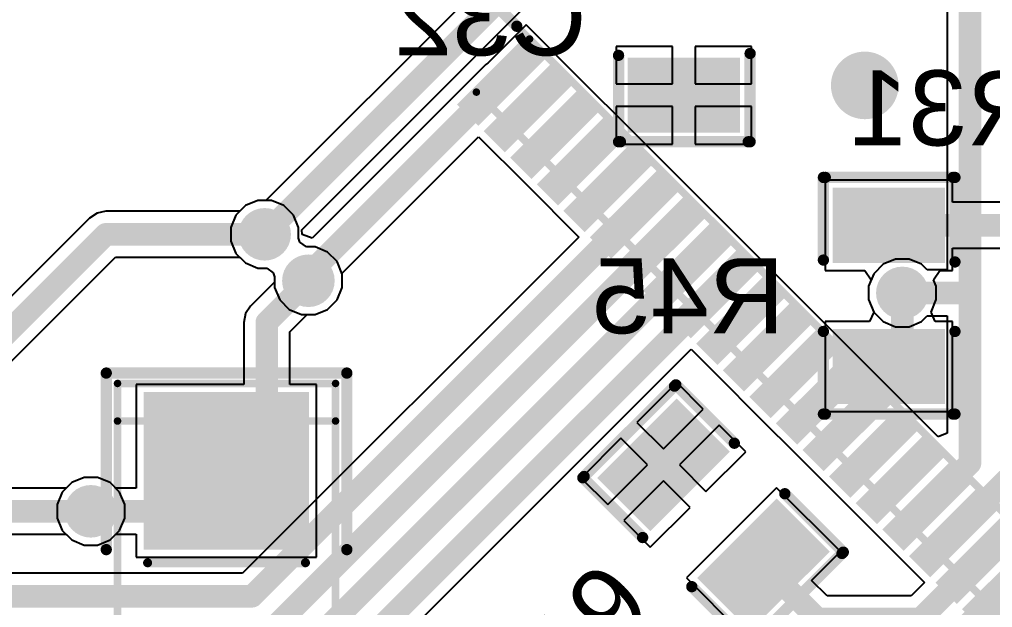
# Model space of a CAD drawing. Header units: millimetres. Extents: x 95 to 305, y 96 to 295.
# Drawn here: x 183.86 to 196.8, y 137.35 to 145.18 of the extents above; entities that cross this region are included whole.
import ezdxf

# ---------------------------------------------------------------- set-up
doc = ezdxf.new("R2010")
doc.units = ezdxf.units.MM
for name, color, linetype in [('BottomLayer', 5, 'Continuous'), ('BottomOverlay', 54, 'Continuous'), ('BottomPaste', 16, 'Continuous'), ('BottomSolder', 6, 'Continuous'), ('Mechanical1', 6, 'Continuous'), ('Mechanical11', 56, 'Continuous'), ('Mechanical9', 56, 'Continuous'), ('TopLayer', 1, 'Continuous'), ('TopOverlay', 2, 'Continuous'), ('TopPaste', 8, 'Continuous'), ('TopSolder', 216, 'Continuous'), ('ViaHoleLayer', 16, 'Continuous')]:
    doc.layers.add(name, color=color, linetype=linetype)
doc.styles.add('Arial', font='arial.ttf', dxfattribs={"height": 0.2})

# ---------------------------------------------------------------- blocks, each defined once
blk = doc.blocks.new('RES0805_B_3')
at = {"layer": 'BottomLayer'}
for points in [[(-1.38779885, 0.7187031599999999), (-0.48779811, 0.7187031599999999), (-0.48779811, -0.6782968399999999), (-1.38779885, -0.6782968399999999)], [(0.49219993, 0.7187031599999999), (1.39220067, 0.7187031599999999), (1.39220067, -0.6782968399999999), (0.49219993, -0.6782968399999999)]]:
    blk.add_hatch(color=5, dxfattribs=at).paths.add_polyline_path(points)
at = {"layer": 'BottomPaste'}
for points in [[(-1.38779885, 0.7187031599999999), (-0.48779811, 0.7187031599999999), (-0.48779811, -0.6782968399999999), (-1.38779885, -0.6782968399999999)], [(0.49219993, 0.7187031599999999), (1.39220067, 0.7187031599999999), (1.39220067, -0.6782968399999999), (0.49219993, -0.6782968399999999)]]:
    blk.add_hatch(color=16, dxfattribs=at).paths.add_polyline_path(points)
at = {"layer": 'BottomSolder'}
for points in [[(-1.43779875, 0.76870306), (-0.43779821, 0.76870306), (-0.43779821, -0.72829674), (-1.43779875, -0.72829674)], [(0.44220003, 0.76870306), (1.44220057, 0.76870306), (1.44220057, -0.72829674), (0.44220003, -0.72829674)]]:
    blk.add_hatch(color=6, dxfattribs=at).paths.add_polyline_path(points)
at = {"layer": 'BottomOverlay', "const_width": 0.1499997}
for points in [[(-0.44999402, 0.90000074), (-1.57499812, 0.90000074)], [(-1.57499558, -0.8249970799999999), (-1.57499558, 0.8749969799999999)], [(1.57500574, 0.90000074), (0.47500286, 0.90000074)], [(1.5750032, -0.8249970799999999), (1.57500574, 0.87499952)], [(-0.47499778, -0.85000338), (-1.57500066, -0.85000338)], [(1.57500574, -0.85000338), (0.4750054, -0.8499983)]]:
    blk.add_lwpolyline(points, dxfattribs=at)
at = {"layer": 'BottomOverlay', "const_width": 0.07499858}
for points in [[(-1.61249868, 0.90000074, 1), (-1.53749756, 0.90000074, 1)], [(-1.61249614, 0.8749969799999999, 1), (-1.53749502, 0.8749969799999999, 1)], [(-0.48749458, 0.90000074, 1), (-0.41249346, 0.90000074, 1)], [(0.4375023, 0.90000074, 1), (0.5125034199999999, 0.90000074, 1)], [(1.53750518, 0.90000074, 1), (1.6125063, 0.90000074, 1)], [(1.53750518, 0.87499952, 1), (1.6125063, 0.87499952, 1)], [(-1.61250122, -0.85000338, 1), (-1.5375001, -0.85000338, 1)], [(-1.61249614, -0.8249970799999999, 1), (-1.53749502, -0.8249970799999999, 1)], [(-0.5124983399999999, -0.85000338, 1), (-0.43749722, -0.85000338, 1)], [(0.43750484, -0.8499983, 1), (0.51250596, -0.8499983, 1)], [(1.53750264, -0.8249970799999999, 1), (1.61250376, -0.8249970799999999, 1)], [(1.53750518, -0.85000338, 1), (1.6125063, -0.85000338, 1)]]:
    blk.add_lwpolyline(points, format="xyb", close=True, dxfattribs=at)
blk = doc.blocks.new('DO_214AC__SMA__B_58')
at = {"layer": 'BottomLayer'}
for points in [[(-2.95000172, 1.04739948), (-0.95000064, 1.04739948), (-0.95000064, -1.0526014), (-2.95000172, -1.0526014)], [(0.95000064, 1.04739948), (2.95000172, 1.04739948), (2.95000172, -1.0526014), (0.95000064, -1.0526014)]]:
    blk.add_hatch(color=5, dxfattribs=at).paths.add_polyline_path(points)
at = {"layer": 'BottomPaste'}
for points in [[(-2.95000172, 1.04739948), (-0.95000064, 1.04739948), (-0.95000064, -1.0526014), (-2.95000172, -1.0526014)], [(0.95000064, 1.04739948), (2.95000172, 1.04739948), (2.95000172, -1.0526014), (0.95000064, -1.0526014)]]:
    blk.add_hatch(color=16, dxfattribs=at).paths.add_polyline_path(points)
at = {"layer": 'BottomSolder'}
for points in [[(-3.00000162, 1.09739938), (-0.90000074, 1.09739938), (-0.90000074, -1.1026013), (-3.00000162, -1.1026013)], [(0.90000074, 1.09739938), (3.00000162, 1.09739938), (3.00000162, -1.1026013), (0.90000074, -1.1026013)]]:
    blk.add_hatch(color=6, dxfattribs=at).paths.add_polyline_path(points)
at = {"layer": 'BottomOverlay'}
for points, const_width in [([(-0.90000074, 1.5999968), (-3.25000366, 1.5999968)], 0.1499997), ([(-3.25000112, -1.5999968), (-3.25000366, 1.5999968)], 0.1499997), ([(3.22499736, 1.5999968), (0.87499952, 1.59999934)], 0.1499997), ([(3.22499482, -1.59999934), (3.22499736, 1.5999968)], 0.1499997), ([(-0.72500236, -1.05000298), (-0.7250049, 1.05000044)], 0.11999976), ([(-0.9000032799999999, -1.59999934), (-3.25000112, -1.5999968)], 0.1499997), ([(3.22499482, -1.59999934), (0.87499952, -1.59999934)], 0.1499997)]:
    blk.add_lwpolyline(points, dxfattribs=dict(at, const_width=const_width))
for points, const_width in [([(-3.28750422, 1.5999968, 1), (-3.2125031, 1.5999968, 1)], 0.07499858), ([(-3.28750422, 1.5999968, 1), (-3.2125031, 1.5999968, 1)], 0.07499858), ([(-0.9375012999999999, 1.5999968, 1), (-0.86250018, 1.5999968, 1)], 0.07499858), ([(0.8374989599999999, 1.59999934, 1), (0.9125000799999999, 1.59999934, 1)], 0.07499858), ([(3.187496799999999, 1.5999968, 1), (3.26249792, 1.5999968, 1)], 0.07499858), ([(3.187496799999999, 1.5999968, 1), (3.26249792, 1.5999968, 1)], 0.07499858), ([(-0.75500484, 1.05000044, 1), (-0.6950049599999999, 1.05000044, 1)], 0.05999988), ([(-0.7550023, -1.05000298, 1), (-0.6950024199999999, -1.05000298, 1)], 0.05999988), ([(-3.28750168, -1.5999968, 1), (-3.21250056, -1.5999968, 1)], 0.07499858), ([(-3.28750168, -1.5999968, 1), (-3.21250056, -1.5999968, 1)], 0.07499858), ([(-0.93750384, -1.59999934, 1), (-0.8625027200000001, -1.59999934, 1)], 0.07499858), ([(0.8374989599999999, -1.59999934, 1), (0.9125000799999999, -1.59999934, 1)], 0.07499858), ([(3.187494259999999, -1.59999934, 1), (3.26249538, -1.59999934, 1)], 0.07499858), ([(3.187494259999999, -1.59999934, 1), (3.26249538, -1.59999934, 1)], 0.07499858)]:
    blk.add_lwpolyline(points, format="xyb", close=True, dxfattribs=dict(at, const_width=const_width))
at = {"layer": 'Mechanical1', "const_width": 0.0999998}
for points in [[(2.58819904, 1.44999964), (-2.61180072, 1.44999964)], [(-2.61180072, -1.44999964), (-2.61180072, 1.44999964)], [(2.58820158, -1.44999964), (2.58819904, 1.44999964)], [(2.58820158, -1.44999964), (-2.61180072, -1.44999964)]]:
    blk.add_lwpolyline(points, dxfattribs=at)
at = {"layer": 'Mechanical1', "const_width": 0.0499999}
for points in [[(-2.6367994, 1.44999964, 1), (-2.58680204, 1.44999964, 1)], [(-2.6367994, 1.44999964, 1), (-2.58680204, 1.44999964, 1)], [(2.56320036, 1.44999964, 1), (2.61319772, 1.44999964, 1)], [(2.56320036, 1.44999964, 1), (2.61319772, 1.44999964, 1)], [(-2.6367994, -1.44999964, 1), (-2.58680204, -1.44999964, 1)], [(-2.6367994, -1.44999964, 1), (-2.58680204, -1.44999964, 1)], [(2.5632029, -1.44999964, 1), (2.61320026, -1.44999964, 1)], [(2.5632029, -1.44999964, 1), (2.61320026, -1.44999964, 1)]]:
    blk.add_lwpolyline(points, format="xyb", close=True, dxfattribs=at)
at = {"layer": 'Mechanical11', "const_width": 0.0999998}
for points in [[(3.08819804, 1.44999964), (-3.11179972, 1.44999964)], [(-3.11179972, -1.44999964), (-3.11179972, 1.44999964)], [(3.08820058, -1.44999964), (3.08819804, 1.44999964)], [(3.08820058, -1.44999964), (-3.11179972, -1.44999964)]]:
    blk.add_lwpolyline(points, dxfattribs=at)
at = {"layer": 'Mechanical11', "const_width": 0.0499999}
for points in [[(-3.1367984, 1.44999964, 1), (-3.08680104, 1.44999964, 1)], [(-3.1367984, 1.44999964, 1), (-3.08680104, 1.44999964, 1)], [(3.06319936, 1.44999964, 1), (3.11319672, 1.44999964, 1)], [(3.06319936, 1.44999964, 1), (3.11319672, 1.44999964, 1)], [(-3.1367984, -1.44999964, 1), (-3.08680104, -1.44999964, 1)], [(-3.1367984, -1.44999964, 1), (-3.08680104, -1.44999964, 1)], [(3.0632019, -1.44999964, 1), (3.11319926, -1.44999964, 1)], [(3.0632019, -1.44999964, 1), (3.11319926, -1.44999964, 1)]]:
    blk.add_lwpolyline(points, format="xyb", close=True, dxfattribs=at)
blk = doc.blocks.new('LQFP100_66')
at = {"layer": 'TopLayer'}
for points in [[(-3.64999016, 8.34999981), (-3.349990759999999, 8.34999981), (-3.349990759999999, 7.14999967), (-3.64999016, 7.14999967)], [(-3.14999116, 8.34999981), (-2.84999176, 8.34999981), (-2.84999176, 7.14999967), (-3.14999116, 7.14999967)], [(-2.64999216, 8.34999981), (-2.34999276, 8.34999981), (-2.34999276, 7.14999967), (-2.64999216, 7.14999967)], [(-2.14999316, 8.34999981), (-1.84999376, 8.34999981), (-1.84999376, 7.14999967), (-2.14999316, 7.14999967)], [(-1.64999416, 8.34999981), (-1.34999476, 8.34999981), (-1.34999476, 7.14999967), (-1.64999416, 7.14999967)], [(-1.14999516, 8.34999981), (-0.8499957599999999, 8.34999981), (-0.8499957599999999, 7.14999967), (-1.14999516, 7.14999967)], [(-0.6499961599999999, 8.34999981), (-0.34999676, 8.34999981), (-0.34999676, 7.14999967), (-0.6499961599999999, 7.14999967)], [(-0.14999716, 8.34999981), (0.15000224, 8.34999981), (0.15000224, 7.14999967), (-0.14999716, 7.14999967)], [(0.35000184, 8.34999981), (0.65000124, 8.34999981), (0.65000124, 7.14999967), (0.35000184, 7.14999967)], [(0.8500008399999999, 8.34999981), (1.15000024, 8.34999981), (1.15000024, 7.14999967), (0.8500008399999999, 7.14999967)], [(1.34999984, 8.34999981), (1.64999924, 8.34999981), (1.64999924, 7.14999967), (1.34999984, 7.14999967)], [(1.84999884, 8.34999981), (2.14999824, 8.34999981), (2.14999824, 7.14999967), (1.84999884, 7.14999967)], [(2.34999784, 8.34999981), (2.64999724, 8.34999981), (2.64999724, 7.14999967), (2.34999784, 7.14999967)], [(2.84999684, 8.34999981), (3.14999624, 8.34999981), (3.14999624, 7.14999967), (2.84999684, 7.14999967)], [(3.34999584, 8.34999981), (3.64999524, 8.34999981), (3.64999524, 7.14999967), (3.34999584, 7.14999967)], [(3.84999484, 8.34999981), (4.14999424, 8.34999981), (4.14999424, 7.14999967), (3.84999484, 7.14999967)], [(4.34999384, 8.34999981), (4.64999324, 8.34999981), (4.64999324, 7.14999967), (4.34999384, 7.14999967)], [(4.84999284, 8.34999981), (5.14999224, 8.34999981), (5.14999224, 7.14999967), (4.84999284, 7.14999967)], [(5.349991839999999, 8.34999981), (5.649991239999999, 8.34999981), (5.649991239999999, 7.14999967), (5.349991839999999, 7.14999967)], [(5.84999084, 8.34999981), (6.149990239999999, 8.34999981), (6.149990239999999, 7.14999967), (5.84999084, 7.14999967)]]:
    blk.add_hatch(color=1, dxfattribs=at).paths.add_polyline_path(points)
at = {"layer": 'TopPaste'}
for points in [[(-3.64999016, 8.34999981), (-3.349990759999999, 8.34999981), (-3.349990759999999, 7.14999967), (-3.64999016, 7.14999967)], [(-3.14999116, 8.34999981), (-2.84999176, 8.34999981), (-2.84999176, 7.14999967), (-3.14999116, 7.14999967)], [(-2.64999216, 8.34999981), (-2.34999276, 8.34999981), (-2.34999276, 7.14999967), (-2.64999216, 7.14999967)], [(-2.14999316, 8.34999981), (-1.84999376, 8.34999981), (-1.84999376, 7.14999967), (-2.14999316, 7.14999967)], [(-1.64999416, 8.34999981), (-1.34999476, 8.34999981), (-1.34999476, 7.14999967), (-1.64999416, 7.14999967)], [(-1.14999516, 8.34999981), (-0.8499957599999999, 8.34999981), (-0.8499957599999999, 7.14999967), (-1.14999516, 7.14999967)], [(-0.6499961599999999, 8.34999981), (-0.34999676, 8.34999981), (-0.34999676, 7.14999967), (-0.6499961599999999, 7.14999967)], [(-0.14999716, 8.34999981), (0.15000224, 8.34999981), (0.15000224, 7.14999967), (-0.14999716, 7.14999967)], [(0.35000184, 8.34999981), (0.65000124, 8.34999981), (0.65000124, 7.14999967), (0.35000184, 7.14999967)], [(0.8500008399999999, 8.34999981), (1.15000024, 8.34999981), (1.15000024, 7.14999967), (0.8500008399999999, 7.14999967)], [(1.34999984, 8.34999981), (1.64999924, 8.34999981), (1.64999924, 7.14999967), (1.34999984, 7.14999967)], [(1.84999884, 8.34999981), (2.14999824, 8.34999981), (2.14999824, 7.14999967), (1.84999884, 7.14999967)], [(2.34999784, 8.34999981), (2.64999724, 8.34999981), (2.64999724, 7.14999967), (2.34999784, 7.14999967)], [(2.84999684, 8.34999981), (3.14999624, 8.34999981), (3.14999624, 7.14999967), (2.84999684, 7.14999967)], [(3.34999584, 8.34999981), (3.64999524, 8.34999981), (3.64999524, 7.14999967), (3.34999584, 7.14999967)], [(3.84999484, 8.34999981), (4.14999424, 8.34999981), (4.14999424, 7.14999967), (3.84999484, 7.14999967)], [(4.34999384, 8.34999981), (4.64999324, 8.34999981), (4.64999324, 7.14999967), (4.34999384, 7.14999967)], [(4.84999284, 8.34999981), (5.14999224, 8.34999981), (5.14999224, 7.14999967), (4.84999284, 7.14999967)], [(5.349991839999999, 8.34999981), (5.649991239999999, 8.34999981), (5.649991239999999, 7.14999967), (5.349991839999999, 7.14999967)], [(5.84999084, 8.34999981), (6.149990239999999, 8.34999981), (6.149990239999999, 7.14999967), (5.84999084, 7.14999967)]]:
    blk.add_hatch(color=8, dxfattribs=at).paths.add_polyline_path(points)
at = {"layer": 'TopSolder'}
for points in [[(-3.69999006, 8.39999971), (-3.29999086, 8.39999971), (-3.29999086, 7.09999977), (-3.69999006, 7.09999977)], [(-3.19999106, 8.39999971), (-2.79999186, 8.39999971), (-2.79999186, 7.09999977), (-3.19999106, 7.09999977)], [(-2.69999206, 8.39999971), (-2.29999286, 8.39999971), (-2.29999286, 7.09999977), (-2.69999206, 7.09999977)], [(-2.19999306, 8.39999971), (-1.79999386, 8.39999971), (-1.79999386, 7.09999977), (-2.19999306, 7.09999977)], [(-1.69999406, 8.39999971), (-1.29999486, 8.39999971), (-1.29999486, 7.09999977), (-1.69999406, 7.09999977)], [(-1.19999506, 8.39999971), (-0.79999586, 8.39999971), (-0.79999586, 7.09999977), (-1.19999506, 7.09999977)], [(-0.69999606, 8.39999971), (-0.29999686, 8.39999971), (-0.29999686, 7.09999977), (-0.69999606, 7.09999977)], [(-0.19999706, 8.39999971), (0.20000214, 8.39999971), (0.20000214, 7.09999977), (-0.19999706, 7.09999977)], [(0.30000194, 8.39999971), (0.7000011399999999, 8.39999971), (0.7000011399999999, 7.09999977), (0.30000194, 7.09999977)], [(0.8000009399999999, 8.39999971), (1.20000014, 8.39999971), (1.20000014, 7.09999977), (0.8000009399999999, 7.09999977)], [(1.29999994, 8.39999971), (1.69999914, 8.39999971), (1.69999914, 7.09999977), (1.29999994, 7.09999977)], [(1.79999894, 8.39999971), (2.19999814, 8.39999971), (2.19999814, 7.09999977), (1.79999894, 7.09999977)], [(2.29999794, 8.39999971), (2.69999714, 8.39999971), (2.69999714, 7.09999977), (2.29999794, 7.09999977)], [(2.79999694, 8.39999971), (3.19999614, 8.39999971), (3.19999614, 7.09999977), (2.79999694, 7.09999977)], [(3.29999594, 8.39999971), (3.69999514, 8.39999971), (3.69999514, 7.09999977), (3.29999594, 7.09999977)], [(3.799994939999999, 8.39999971), (4.19999414, 8.39999971), (4.19999414, 7.09999977), (3.799994939999999, 7.09999977)], [(4.299993939999999, 8.39999971), (4.69999314, 8.39999971), (4.69999314, 7.09999977), (4.299993939999999, 7.09999977)], [(4.79999294, 8.39999971), (5.199992139999999, 8.39999971), (5.199992139999999, 7.09999977), (4.79999294, 7.09999977)], [(5.299991939999999, 8.39999971), (5.69999114, 8.39999971), (5.69999114, 7.09999977), (5.299991939999999, 7.09999977)], [(5.79999094, 8.39999971), (6.19999014, 8.39999971), (6.19999014, 7.09999977), (5.79999094, 7.09999977)]]:
    blk.add_hatch(color=216, dxfattribs=at).paths.add_polyline_path(points)
at = {"layer": 'Mechanical11', "const_width": 0.0999998}
for points in [[(6.13499916, 8.09999904), (-6.13499916, 8.09999904)], [(6.13499916, 8.09999904), (6.13499916, 7.10000104)], [(7.10000104, 7.10000104), (-7.10000104, 7.10000104)]]:
    blk.add_lwpolyline(points, dxfattribs=at)
at = {"layer": 'Mechanical11', "const_width": 0.0499999}
for points in [[(6.110000479999999, 8.09999904, 1), (6.15999784, 8.09999904, 1)], [(6.110000479999999, 8.09999904, 1), (6.15999784, 8.09999904, 1)], [(6.110000479999999, 7.10000104, 1), (6.15999784, 7.10000104, 1)]]:
    blk.add_lwpolyline(points, format="xyb", close=True, dxfattribs=at)
at = {"layer": 'TopOverlay', "const_width": 0.1499997}
blk.add_lwpolyline([(7.10000104, 7.10000104), (6.37500122, 7.100003579999999)], dxfattribs=at)
at = {"layer": 'TopOverlay', "const_width": 0.07499858}
blk.add_lwpolyline([(6.33750066, 7.100003579999999, 1), (6.412501779999999, 7.100003579999999, 1)], format="xyb", close=True, dxfattribs=at)
at = {"layer": 'Mechanical9'}
blk.add_text('STM32F407VGT6', height=1.00000054, dxfattribs=at).set_placement((-1.08000038, -0.49500028))
blk = doc.blocks.new('RES0805_119')
at = {"layer": 'TopLayer'}
for points in [[(-1.38780139, 0.6782968399999999), (-0.4878006499999999, 0.6782968399999999), (-0.4878006499999999, -0.7187031599999999), (-1.38780139, -0.7187031599999999)], [(0.49219993, 0.67829938), (1.39220067, 0.67829938), (1.39220067, -0.7187006199999999), (0.49219993, -0.7187006199999999)]]:
    blk.add_hatch(color=1, dxfattribs=at).paths.add_polyline_path(points)
at = {"layer": 'TopPaste'}
for points in [[(-1.38780139, 0.6782968399999999), (-0.4878006499999999, 0.6782968399999999), (-0.4878006499999999, -0.7187031599999999), (-1.38780139, -0.7187031599999999)], [(0.49219993, 0.67829938), (1.39220067, 0.67829938), (1.39220067, -0.7187006199999999), (0.49219993, -0.7187006199999999)]]:
    blk.add_hatch(color=8, dxfattribs=at).paths.add_polyline_path(points)
at = {"layer": 'TopSolder'}
for points in [[(-1.43780129, 0.72829674), (-0.43780075, 0.72829674), (-0.43780075, -0.76870306), (-1.43780129, -0.76870306)], [(0.44220003, 0.72829928), (1.44220057, 0.72829928), (1.44220057, -0.76870052), (0.44220003, -0.76870052)]]:
    blk.add_hatch(color=216, dxfattribs=at).paths.add_polyline_path(points)
at = {"layer": 'TopOverlay', "const_width": 0.1499997}
for points in [[(-1.5750032, 0.8500008399999999), (-0.47500032, 0.8500008399999999)], [(0.47500032, 0.8500008399999999), (1.5750032, 0.8500008399999999)], [(-1.57500066, -0.87499952), (-1.57500066, 0.8249970799999999)], [(1.57500066, -0.87499952), (1.57500066, 0.8249970799999999)], [(-1.57500066, -0.90000074), (-0.4499991, -0.90000074)], [(0.47500032, -0.90000074), (1.57500066, -0.90000074)]]:
    blk.add_lwpolyline(points, dxfattribs=at)
at = {"layer": 'TopOverlay', "const_width": 0.07499858}
for points in [[(-1.61250376, 0.8500008399999999, 1), (-1.53750264, 0.8500008399999999, 1)], [(-0.5125008799999999, 0.8500008399999999, 1), (-0.43749976, 0.8500008399999999, 1)], [(0.43749976, 0.8500008399999999, 1), (0.5125008799999999, 0.8500008399999999, 1)], [(1.53750264, 0.8500008399999999, 1), (1.61250376, 0.8500008399999999, 1)], [(-1.61250122, 0.8249970799999999, 1), (-1.5375001, 0.8249970799999999, 1)], [(1.5375001, 0.8249970799999999, 1), (1.61250122, 0.8249970799999999, 1)], [(-1.61250122, -0.87499952, 1), (-1.5375001, -0.87499952, 1)], [(-1.61250122, -0.90000074, 1), (-1.5375001, -0.90000074, 1)], [(-0.4874996599999999, -0.90000074, 1), (-0.41249854, -0.90000074, 1)], [(0.43749976, -0.90000074, 1), (0.5125008799999999, -0.90000074, 1)], [(1.5375001, -0.87499952, 1), (1.61250122, -0.87499952, 1)], [(1.5375001, -0.90000074, 1), (1.61250122, -0.90000074, 1)]]:
    blk.add_lwpolyline(points, format="xyb", close=True, dxfattribs=at)
blk = doc.blocks.new('CAP0805_B_170')
at = {"layer": 'BottomLayer'}
for points in [[(-1.37900029, 0.69250052), (-0.47899955, 0.69250052), (-0.47899955, -0.70449948), (-1.37900029, -0.70449948)], [(0.48100107, 0.69250052), (1.38100181, 0.69250052), (1.38100181, -0.70449948), (0.48100107, -0.70449948)]]:
    blk.add_hatch(color=5, dxfattribs=at).paths.add_polyline_path(points)
at = {"layer": 'BottomPaste'}
for points in [[(-1.37900029, 0.69250052), (-0.47899955, 0.69250052), (-0.47899955, -0.70449948), (-1.37900029, -0.70449948)], [(0.48100107, 0.69250052), (1.38100181, 0.69250052), (1.38100181, -0.70449948), (0.48100107, -0.70449948)]]:
    blk.add_hatch(color=16, dxfattribs=at).paths.add_polyline_path(points)
at = {"layer": 'BottomSolder'}
for points in [[(-1.42900019, 0.7425004199999999), (-0.42899965, 0.7425004199999999), (-0.42899965, -0.7544993799999999), (-1.42900019, -0.7544993799999999)], [(0.4310011699999999, 0.7425004199999999), (1.43100171, 0.7425004199999999), (1.43100171, -0.7544993799999999), (0.4310011699999999, -0.7544993799999999)]]:
    blk.add_hatch(color=6, dxfattribs=at).paths.add_polyline_path(points)
at = {"layer": 'BottomOverlay', "const_width": 0.1499997}
for points in [[(-0.37500052, 0.8750020599999999), (-1.55000198, 0.8750020599999999)], [(-1.54999944, -0.8499983), (-1.54999944, 0.8499983)], [(1.54999944, 0.8750045999999999), (0.37500052, 0.8750045999999999)], [(1.54999944, -0.8499983), (1.54999944, 0.85000338)], [(-0.37500052, -0.8750020599999999), (-1.55000198, -0.8750020599999999)], [(1.54999944, -0.87499952), (0.3999992, -0.87499952)]]:
    blk.add_lwpolyline(points, dxfattribs=at)
at = {"layer": 'BottomOverlay', "const_width": 0.07499858}
for points in [[(-1.58750254, 0.8750020599999999, 1), (-1.51250142, 0.8750020599999999, 1)], [(-1.5875, 0.8499983, 1), (-1.51249888, 0.8499983, 1)], [(-0.41250108, 0.8750020599999999, 1), (-0.33749996, 0.8750020599999999, 1)], [(0.33749996, 0.8750045999999999, 1), (0.41250108, 0.8750045999999999, 1)], [(1.51249888, 0.8750045999999999, 1), (1.5875, 0.8750045999999999, 1)], [(1.51249888, 0.85000338, 1), (1.5875, 0.85000338, 1)], [(-1.5875, -0.8499983, 1), (-1.51249888, -0.8499983, 1)], [(1.51249888, -0.8499983, 1), (1.5875, -0.8499983, 1)], [(-1.58750254, -0.8750020599999999, 1), (-1.51250142, -0.8750020599999999, 1)], [(-0.41250108, -0.8750020599999999, 1), (-0.33749996, -0.8750020599999999, 1)], [(0.36249864, -0.87499952, 1), (0.43749976, -0.87499952, 1)], [(1.51249888, -0.87499952, 1), (1.5875, -0.87499952, 1)]]:
    blk.add_lwpolyline(points, format="xyb", close=True, dxfattribs=at)

msp = doc.modelspace()

# ---------------------------------------------------------------- hatches: boundary and pattern name
at = {"layer": 'BottomLayer'}
h = msp.add_hatch(color=5, dxfattribs=at)
edge = h.paths.add_edge_path()
edge.add_arc((195.10000096, 144.30000096), 0.3999992, 0, 360)
h = msp.add_hatch(color=5, dxfattribs=at)
edge = h.paths.add_edge_path()
edge.add_arc((187.11793666, 142.31795514), 0.2999994, 0, 360)
h = msp.add_hatch(color=5, dxfattribs=at)
edge = h.paths.add_edge_path()
edge.add_arc((187.6996246, 141.6997166), 0.2999994, 0, 360)
h = msp.add_hatch(color=5, dxfattribs=at)
edge = h.paths.add_edge_path()
edge.add_arc((195.59999996, 141.53779668), 0.2999994, 0, 360)
h = msp.add_hatch(color=5, dxfattribs=at)
edge = h.paths.add_edge_path()
edge.add_arc((184.80609216, 138.6310029), 0.2999994, 0, 360)
at = {"layer": 'BottomSolder'}
h = msp.add_hatch(color=6, dxfattribs=at)
edge = h.paths.add_edge_path()
edge.add_arc((195.10000096, 144.30000096), 0.4499991, 0, 360)
h = msp.add_hatch(color=6, dxfattribs=at)
edge = h.paths.add_edge_path()
edge.add_arc((187.11793666, 142.31795514), 0.3499993, 0, 360)
h = msp.add_hatch(color=6, dxfattribs=at)
edge = h.paths.add_edge_path()
edge.add_arc((187.6996246, 141.6997166), 0.3499993, 0, 360)
h = msp.add_hatch(color=6, dxfattribs=at)
edge = h.paths.add_edge_path()
edge.add_arc((195.59999996, 141.53779668), 0.3499993, 0, 360)
h = msp.add_hatch(color=6, dxfattribs=at)
edge = h.paths.add_edge_path()
edge.add_arc((184.80609216, 138.6310029), 0.3499993, 0, 360)
at = {"layer": 'TopLayer'}
h = msp.add_hatch(color=1, dxfattribs=at)
edge = h.paths.add_edge_path()
edge.add_arc((195.10000096, 144.30000096), 0.3999992, 0, 360)
h = msp.add_hatch(color=1, dxfattribs=at)
edge = h.paths.add_edge_path()
edge.add_arc((187.11793666, 142.31795514), 0.2999994, 0, 360)
h = msp.add_hatch(color=1, dxfattribs=at)
edge = h.paths.add_edge_path()
edge.add_arc((187.6996246, 141.6997166), 0.2999994, 0, 360)
h = msp.add_hatch(color=1, dxfattribs=at)
edge = h.paths.add_edge_path()
edge.add_arc((195.59999996, 141.53779668), 0.2999994, 0, 360)
h = msp.add_hatch(color=1, dxfattribs=at)
edge = h.paths.add_edge_path()
edge.add_arc((184.80609216, 138.6310029), 0.2999994, 0, 360)
at = {"layer": 'TopSolder'}
h = msp.add_hatch(color=216, dxfattribs=at)
edge = h.paths.add_edge_path()
edge.add_arc((195.10000096, 144.30000096), 0.4499991, 0, 360)
h = msp.add_hatch(color=216, dxfattribs=at)
edge = h.paths.add_edge_path()
edge.add_arc((187.11793666, 142.31795514), 0.3499993, 0, 360)
h = msp.add_hatch(color=216, dxfattribs=at)
edge = h.paths.add_edge_path()
edge.add_arc((187.6996246, 141.6997166), 0.3499993, 0, 360)
h = msp.add_hatch(color=216, dxfattribs=at)
edge = h.paths.add_edge_path()
edge.add_arc((195.59999996, 141.53779668), 0.3499993, 0, 360)
h = msp.add_hatch(color=216, dxfattribs=at)
edge = h.paths.add_edge_path()
edge.add_arc((184.80609216, 138.6310029), 0.3499993, 0, 360)
at = {"layer": 'ViaHoleLayer'}
h = msp.add_hatch(color=16, dxfattribs=at)
edge = h.paths.add_edge_path()
edge.add_arc((195.10000096, 144.30000096), 0.2499995, 0, 360)
h = msp.add_hatch(color=16, dxfattribs=at)
edge = h.paths.add_edge_path()
edge.add_arc((187.11793666, 142.31795514), 0.1499997, 0, 360)
h = msp.add_hatch(color=16, dxfattribs=at)
edge = h.paths.add_edge_path()
edge.add_arc((187.6996246, 141.6997166), 0.1499997, 0, 360)
h = msp.add_hatch(color=16, dxfattribs=at)
edge = h.paths.add_edge_path()
edge.add_arc((195.59999996, 141.53779668), 0.1499997, 0, 360)
h = msp.add_hatch(color=16, dxfattribs=at)
edge = h.paths.add_edge_path()
edge.add_arc((184.80609216, 138.6310029), 0.1499997, 0, 360)

# ---------------------------------------------------------------- linework, layer by layer
at = {"layer": 'BottomLayer'}
for p, q in [((192.54399134, 144.81899662), (191.7955016, 144.81899662)), ((191.7955016, 144.81899662), (191.7955016, 144.31898746)), ((192.54399134, 144.31898746), (192.54399134, 144.81899662)), ((193.5925008, 144.81899662), (192.84399074, 144.81899662)), ((192.84399074, 144.81899662), (192.84399074, 144.31898746)), ((193.5925008, 144.31898746), (193.5925008, 144.81899662)), ((191.7955016, 144.31898746), (192.54399134, 144.31898746)), ((192.84399074, 144.31898746), (193.5925008, 144.31898746)), ((192.54399134, 144.01898806), (191.7955016, 144.01898806)), ((191.7955016, 144.01898806), (191.7955016, 143.51899922)), ((192.54399134, 143.51899922), (192.54399134, 144.01898806)), ((193.5925008, 144.01898806), (192.84399074, 144.01898806)), ((192.84399074, 144.01898806), (192.84399074, 143.51899922)), ((193.5925008, 143.51899922), (193.5925008, 144.01898806)), ((191.7955016, 143.51899922), (192.54399134, 143.51899922)), ((192.84399074, 143.51899922), (193.5925008, 143.51899922)), ((196.26870322, 143.03779622), (194.57170382, 143.03779622)), ((194.57170382, 143.03779622), (194.57170382, 141.83779862)), ((196.26870322, 142.74367438), (196.26870322, 143.03779622)), ((187.02842706, 142.76795424), (186.86303242, 142.69944536)), ((187.20744626, 142.76795424), (187.02842706, 142.76795424)), ((187.3728409, 142.69944536), (187.20744626, 142.76795424)), ((186.86303242, 142.69944536), (186.78741916, 142.6238321)), ((187.49942688, 142.57285938), (187.3728409, 142.69944536)), ((197.07170136, 142.74367438), (196.26870322, 142.74367438)), ((184.78925704, 142.53423614), (182.57602296, 140.3210046)), ((184.78926212, 142.53424376), (184.78925704, 142.53423614)), ((184.88849738, 142.60054792), (184.78926212, 142.53424376)), ((185.00555074, 142.62383464), (184.88849738, 142.60054792)), ((185.00556344, 142.6238321), (185.00555074, 142.62383464)), ((186.78741916, 142.6238321), (185.00556344, 142.6238321)), ((187.56793576, 142.40746474), (187.49942688, 142.57285938)), ((187.56793576, 142.26704846), (187.56793576, 142.40746474)), ((187.58694512, 142.21417582), (187.56793576, 142.26704846)), ((187.6727895, 142.1497157), (187.58694512, 142.21417582)), ((187.7891342, 142.1497157), (187.6727895, 142.1497157)), ((187.95452884, 142.08120682), (187.7891342, 142.1497157)), ((196.26870322, 141.83779862), (196.26870322, 142.13192046)), ((196.26870322, 142.13192046), (197.07170136, 142.13192046)), ((183.0086002, 139.88842736), (185.13224848, 142.01207818)), ((185.13224848, 142.01207818), (186.78741916, 142.01207818)), ((186.78741916, 142.01207818), (186.86303242, 141.93646492)), ((188.08111482, 141.95462084), (187.95452884, 142.08120682)), ((186.86303242, 141.93646492), (187.02842706, 141.86795604)), ((187.02842706, 141.86795604), (187.14477176, 141.86795604)), ((187.14477176, 141.86795604), (187.23061614, 141.80349592)), ((188.1496237, 141.7892262), (188.08111482, 141.95462084)), ((187.23061614, 141.80349592), (187.2496255, 141.75062328)), ((187.2496255, 141.75062328), (187.2496255, 141.6822922)), ((188.1496237, 141.610207), (188.1496237, 141.7892262)), ((194.57170382, 141.83779862), (195.0997241, 141.83779862)), ((195.0997241, 141.83779862), (195.18458296, 141.71079608)), ((196.01541696, 141.71079608), (196.10027582, 141.83779862)), ((196.10027582, 141.83779862), (196.26870322, 141.83779862)), ((187.2496255, 141.6822922), (186.92991062, 141.36257986)), ((188.08111482, 141.44481236), (188.1496237, 141.610207)), ((195.18458296, 141.71079608), (195.15000086, 141.62730628)), ((195.15000086, 141.62730628), (195.15000086, 141.44828708)), ((196.04999906, 141.62730628), (196.01541696, 141.71079608)), ((196.04999906, 141.44828708), (196.04999906, 141.62730628)), ((186.92991062, 141.36257986), (186.86360646, 141.2633446)), ((187.95452884, 141.31822638), (188.08111482, 141.44481236)), ((195.15000086, 141.44828708), (195.21850974, 141.28289498)), ((195.98149018, 141.28289498), (196.04999906, 141.44828708)), ((186.86360646, 141.2633446), (186.84031974, 141.14629124)), ((187.4520762, 141.01959096), (187.6822002, 141.2497175)), ((187.6822002, 141.2497175), (187.7891342, 141.2497175)), ((187.7891342, 141.2497175), (187.95452884, 141.31822638)), ((195.21850974, 141.28289498), (195.1639988, 141.15779744)), ((196.03600112, 141.15779744), (195.98149018, 141.28289498)), ((186.84031974, 141.14629124), (186.84032228, 141.14627854)), ((186.84032228, 141.14627854), (186.84032228, 140.3210046)), ((195.1639988, 141.15779744), (194.57170382, 141.15779744)), ((194.57170382, 141.15779744), (194.57170382, 139.95779984)), ((196.26870322, 141.15779744), (196.03600112, 141.15779744)), ((196.26870322, 139.95779984), (196.26870322, 141.15779744)), ((187.4520762, 140.3210046), (187.4520762, 141.01959096)), ((186.84032228, 140.3210046), (185.4083033, 140.3210046)), ((185.4083033, 140.3210046), (185.4083033, 138.93687986)), ((187.80830358, 140.3210046), (187.4520762, 140.3210046)), ((187.80830358, 138.02100412), (187.80830358, 140.3210046)), ((194.57170382, 139.95779984), (196.26870322, 139.95779984)), ((184.55118792, 139.01249312), (184.42460194, 138.88590714)), ((184.71658256, 139.081002), (184.55118792, 139.01249312)), ((184.89560176, 139.081002), (184.71658256, 139.081002)), ((185.0609964, 139.01249312), (184.89560176, 139.081002)), ((185.13660966, 138.93687986), (185.0609964, 139.01249312)), ((184.42460194, 138.88590714), (184.35609306, 138.7205125)), ((185.4083033, 138.93687986), (185.13660966, 138.93687986)), ((184.35609306, 138.7205125), (184.35609306, 138.5414933)), ((184.35609306, 138.5414933), (184.42460194, 138.37609866)), ((184.42460194, 138.37609866), (184.55118792, 138.24951268)), ((184.55118792, 138.24951268), (184.71658256, 138.1810038)), ((184.89560176, 138.1810038), (185.0609964, 138.24951268)), ((185.0609964, 138.24951268), (185.13660966, 138.32512594)), ((185.13660966, 138.32512594), (185.4083033, 138.32512594)), ((185.4083033, 138.32512594), (185.4083033, 138.02100412)), ((184.71658256, 138.1810038), (184.89560176, 138.1810038)), ((185.4083033, 138.02100412), (187.80830358, 138.02100412))]:
    msp.add_line(p, q, dxfattribs=at)
at = {"layer": 'BottomLayer', "const_width": 0.2999994}
for points in [[(195.42020352, 142.43779742), (197.92020106, 142.43779742)], [(181.85859996, 139.17100436), (185.00555074, 142.31795514)], [(185.00555074, 142.31795514), (187.11793666, 142.31795514)], [(187.14619924, 141.14629124), (187.6996246, 141.6997166)], [(195.59999996, 140.73759508), (195.59999996, 141.53779668)], [(187.14619924, 139.70890016), (187.14619924, 141.14629124)], [(195.42020352, 140.55779864), (195.59999996, 140.73759508)], [(186.60830344, 139.17100436), (187.14619924, 139.70890016)], [(186.023504, 138.6310029), (186.6109044, 139.2184033)], [(184.80609216, 138.6310029), (186.023504, 138.6310029)]]:
    msp.add_lwpolyline(points, dxfattribs=at)
at = {"layer": 'BottomLayer', "const_width": 0.1499997}
for points in [[(195.34520494, 142.43779742, 1), (195.4952021, 142.43779742, 1)], [(184.93055216, 142.31795514, 1), (185.08054932, 142.31795514, 1)], [(184.93055216, 142.31795514, 1), (185.08054932, 142.31795514, 1)], [(187.04293808, 142.31795514, 1), (187.19293524, 142.31795514, 1)], [(187.62462602, 141.6997166, 1), (187.77462318, 141.6997166, 1)], [(195.52500138, 141.53779668, 1), (195.67499854, 141.53779668, 1)], [(187.07120066, 141.14629124, 1), (187.22119782, 141.14629124, 1)], [(187.07120066, 141.14629124, 1), (187.22119782, 141.14629124, 1)], [(195.52500138, 140.73759508, 1), (195.67499854, 140.73759508, 1)], [(195.52500138, 140.73759508, 1), (195.67499854, 140.73759508, 1)], [(195.34520494, 140.55779864, 1), (195.4952021, 140.55779864, 1)], [(187.07120066, 139.70890016, 1), (187.22119782, 139.70890016, 1)], [(187.07120066, 139.70890016, 1), (187.22119782, 139.70890016, 1)], [(186.53330486, 139.17100436, 1), (186.68330202, 139.17100436, 1)], [(186.53590582, 139.2184033, 1), (186.68590298, 139.2184033, 1)], [(184.73109358, 138.6310029, 1), (184.88109074, 138.6310029, 1)], [(185.94850542, 138.6310029, 1), (186.09850258, 138.6310029, 1)], [(185.94850542, 138.6310029, 1), (186.09850258, 138.6310029, 1)]]:
    msp.add_lwpolyline(points, format="xyb", close=True, dxfattribs=at)
at = {"layer": 'TopLayer'}
for p, q in [((196.19412374, 150.49998856), (196.19412374, 141.84367618)), ((187.61093034, 142.37837158), (192.08456884, 146.85201008)), ((190.52893822, 146.16153394), (187.13535852, 142.76795424)), ((190.59548876, 145.1050184), (190.08606128, 144.59559092)), ((191.30259428, 144.39791288), (190.59548876, 145.1050184)), ((190.06100164, 144.57884724), (187.75090212, 142.26874772)), ((190.08606128, 144.59559092), (190.06100164, 144.57884724)), ((192.0096998, 143.69080736), (191.30259428, 144.39791288)), ((192.71680532, 142.98370184), (192.0096998, 143.69080736)), ((188.14579084, 141.79848196), (189.96324974, 143.61594086)), ((189.96324974, 143.61594086), (190.59548876, 142.98370184)), ((190.59548876, 142.98370184), (191.2984363, 142.2807543)), ((193.42391084, 142.27659632), (192.71680532, 142.98370184)), ((187.02842706, 142.76795424), (186.86303242, 142.69944536)), ((187.13535852, 142.76795424), (187.02842706, 142.76795424)), ((186.86303242, 142.69944536), (186.73644644, 142.57285938)), ((186.73644644, 142.57285938), (186.66793756, 142.40746474)), ((186.66793756, 142.40746474), (186.66793756, 142.22844554)), ((187.61793312, 142.31538466), (187.61093034, 142.37837158)), ((191.2984363, 142.2807543), (186.82355828, 137.80587628)), ((187.75090212, 142.26874772), (187.61793312, 142.31538466)), ((194.13101636, 141.5694908), (193.42391084, 142.27659632)), ((186.66793756, 142.22844554), (186.73644644, 142.0630509)), ((186.73644644, 142.0630509), (186.86303242, 141.93646492)), ((195.51049036, 141.98779578), (195.34509572, 141.9192869)), ((195.68950956, 141.98779578), (195.51049036, 141.98779578)), ((195.8549042, 141.9192869), (195.68950956, 141.98779578)), ((186.86303242, 141.93646492), (187.02842706, 141.86795604)), ((187.02842706, 141.86795604), (187.14477176, 141.86795604)), ((187.14477176, 141.86795604), (187.23061614, 141.80349592)), ((195.34509572, 141.9192869), (195.21850974, 141.79270092)), ((195.93051492, 141.84367618), (195.8549042, 141.9192869)), ((187.23061614, 141.80349592), (187.2496255, 141.75062328)), ((187.2496255, 141.75062328), (187.2496255, 141.610207)), ((188.1496237, 141.7892262), (188.14579084, 141.79848196)), ((188.1496237, 141.610207), (188.1496237, 141.7892262)), ((195.21850974, 141.79270092), (195.15000086, 141.62730628)), ((196.19412374, 141.84367618), (195.93051492, 141.84367618)), ((187.2496255, 141.610207), (187.31813438, 141.44481236)), ((188.08111482, 141.44481236), (188.1496237, 141.610207)), ((195.15000086, 141.62730628), (195.15000086, 141.44828708)), ((194.83812188, 140.86238528), (194.13101636, 141.5694908)), ((187.31813438, 141.44481236), (187.44472036, 141.31822638)), ((187.95452884, 141.31822638), (188.08111482, 141.44481236)), ((195.15000086, 141.44828708), (195.21850974, 141.28289244)), ((187.44472036, 141.31822638), (187.610115, 141.2497175)), ((187.610115, 141.2497175), (187.7891342, 141.2497175)), ((187.7891342, 141.2497175), (187.95452884, 141.31822638)), ((195.21850974, 141.28289244), (195.34509572, 141.15630646)), ((195.8549042, 141.15630646), (195.93052, 141.23192226)), ((195.93052, 141.23192226), (196.19412374, 141.23192226)), ((196.19412374, 141.23192226), (196.19412374, 139.67231654)), ((195.34509572, 141.15630646), (195.51049036, 141.08779758)), ((195.51049036, 141.08779758), (195.68950956, 141.08779758)), ((195.68950956, 141.08779758), (195.8549042, 141.15630646)), ((195.26238316, 140.438124), (194.83812188, 140.86238528)), ((187.87736364, 135.8732106), (192.79167182, 140.78751878)), ((192.79167182, 140.78751878), (193.07035808, 140.50883252)), ((193.07035808, 140.50883252), (193.7774636, 139.801727)), ((195.54522486, 140.15527976), (195.26238316, 140.438124)), ((192.5983067, 140.34379348), (192.06904182, 139.8145286)), ((192.95185946, 139.99024072), (192.5983067, 140.34379348)), ((196.07679098, 139.62371364), (195.54522486, 140.15527976)), ((192.42259458, 139.46097584), (192.95185946, 139.99024072)), ((192.06904182, 139.8145286), (192.42259458, 139.46097584)), ((193.7774636, 139.801727), (194.13101382, 139.44817424)), ((193.16399264, 139.77810754), (192.63472776, 139.2488452)), ((193.51754286, 139.42455732), (193.16399264, 139.77810754)), ((196.19412374, 139.67231654), (196.07679098, 139.62371364)), ((191.85691118, 139.60239796), (191.32763614, 139.07312292)), ((192.21046394, 139.2488452), (191.85691118, 139.60239796)), ((192.98827798, 138.89529244), (193.51754286, 139.42455732)), ((194.13101382, 139.44817424), (194.48456658, 139.09462148)), ((191.6811889, 138.71957016), (192.21046394, 139.2488452)), ((192.63472776, 139.2488452), (192.98827798, 138.89529244)), ((184.55118792, 139.01249312), (184.47557466, 138.93687986)), ((184.71658256, 139.081002), (184.55118792, 139.01249312)), ((184.89560176, 139.081002), (184.71658256, 139.081002)), ((185.0609964, 139.01249312), (184.89560176, 139.081002)), ((185.18758238, 138.88590714), (185.0609964, 139.01249312)), ((191.32763614, 139.07312292), (191.6811889, 138.71957016)), ((192.42259458, 139.03671202), (191.89332208, 138.50743698)), ((192.77614734, 138.6831618), (192.42259458, 139.03671202)), ((194.48456658, 139.09462148), (195.1916721, 138.38751596)), ((184.47557466, 138.93687986), (174.85787736, 138.93687986)), ((185.25609126, 138.7205125), (185.18758238, 138.88590714)), ((193.92766904, 138.94372262), (192.72770954, 137.74376312)), ((194.77619414, 138.09519752), (193.92766904, 138.94372262)), ((185.25609126, 138.5414933), (185.25609126, 138.7205125)), ((192.2468723, 138.15388676), (192.77614734, 138.6831618)), ((185.18758238, 138.37609866), (185.25609126, 138.5414933)), ((191.89332208, 138.50743698), (192.2468723, 138.15388676)), ((185.0609964, 138.24951268), (185.18758238, 138.37609866)), ((195.1916721, 138.38751596), (195.89461964, 137.68456842)), ((174.73119232, 138.32512594), (184.47557466, 138.32512594)), ((184.47557466, 138.32512594), (184.55118792, 138.24951268)), ((184.55118792, 138.24951268), (184.71658256, 138.1810038)), ((184.89560176, 138.1810038), (185.0609964, 138.24951268)), ((184.71658256, 138.1810038), (184.89560176, 138.1810038)), ((194.39250428, 137.7115102), (194.77619414, 138.09519752)), ((186.82355828, 137.80587628), (168.35170038, 137.80587628)), ((192.72770954, 137.74376312), (193.57623464, 136.89523802)), ((194.5981376, 137.50587688), (194.39250428, 137.7115102)), ((195.89461964, 137.68456842), (195.7159281, 137.50587688)), ((195.7159281, 137.50587688), (194.5981376, 137.50587688))]:
    msp.add_line(p, q, dxfattribs=at)
at = {"layer": 'TopLayer', "const_width": 0.2999994}
for points in [[(196.5000007, 141.53779922), (196.5000007, 150.50000126)], [(187.11793666, 142.31795514), (191.86828022, 147.0682987)], [(187.75702606, 141.84229442), (190.27729026, 144.36255862)], [(186.95025856, 137.49999932), (192.04505406, 142.59479482)], [(187.10566846, 136.9483037), (192.39860682, 142.24124206)], [(187.26446926, 136.39999898), (192.75215958, 141.8876893)], [(187.75702606, 141.75711806), (187.75702606, 141.84229442)], [(187.6996246, 141.6997166), (187.75702606, 141.75711806)], [(187.47157578, 135.89999998), (193.10571234, 141.53413654)], [(195.6000025, 141.53779922), (196.5000007, 141.53779922)], [(196.5000007, 139.27158582), (196.5000007, 141.53779922)], [(195.93413188, 138.705717), (196.5000007, 139.27158582)], [(196.28768464, 138.3521617), (196.9999997, 139.06447676)], [(174.73117962, 138.6310029), (184.80609216, 138.6310029)], [(195.93413188, 138.70571446), (195.93413188, 138.705717)], [(195.84262838, 137.19999992), (196.6412374, 137.99860894)], [(193.75195184, 137.91948032), (193.75195692, 137.91948032)], [(193.75195692, 137.91948032), (194.47143732, 137.19999992)], [(194.79973486, 135.45000088), (196.99479016, 137.64505618)], [(168.2250001, 137.49999932), (186.95025856, 137.49999932)], [(194.47143732, 137.19999992), (195.84262838, 137.19999992)]]:
    msp.add_lwpolyline(points, dxfattribs=at)
at = {"layer": 'TopLayer', "const_width": 0.1499997}
for points in [[(190.20229168, 144.36255862, 1), (190.35228884, 144.36255862, 1)], [(191.97005548, 142.59479482, 1), (192.12005264, 142.59479482, 1)], [(187.04293808, 142.31795514, 1), (187.19293524, 142.31795514, 1)], [(192.32360824, 142.24124206, 1), (192.4736054, 142.24124206, 1)], [(187.68202748, 141.84229442, 1), (187.83202464, 141.84229442, 1)], [(187.68202748, 141.84229442, 1), (187.83202464, 141.84229442, 1)], [(192.677161, 141.8876893, 1), (192.82715816, 141.8876893, 1)], [(187.68202748, 141.75711806, 1), (187.83202464, 141.75711806, 1)], [(187.68202748, 141.75711806, 1), (187.83202464, 141.75711806, 1)], [(187.62462602, 141.6997166, 1), (187.77462318, 141.6997166, 1)], [(193.03071376, 141.53413654, 1), (193.18071092, 141.53413654, 1)], [(195.52500392, 141.53779922, 1), (195.67500108, 141.53779922, 1)], [(196.42500212, 141.53779922, 1), (196.57499928, 141.53779922, 1)], [(196.42500212, 141.53779922, 1), (196.57499928, 141.53779922, 1)], [(196.42500212, 141.53779922, 1), (196.57499928, 141.53779922, 1)], [(196.42500212, 139.27158582, 1), (196.57499928, 139.27158582, 1)], [(196.42500212, 139.27158582, 1), (196.57499928, 139.27158582, 1)], [(184.73109358, 138.6310029, 1), (184.88109074, 138.6310029, 1)], [(195.8591333, 138.705717, 1), (196.00913046, 138.705717, 1)], [(195.8591333, 138.705717, 1), (196.00913046, 138.705717, 1)], [(195.8591333, 138.70571446, 1), (196.00913046, 138.70571446, 1)], [(196.21268606, 138.3521617, 1), (196.36268322, 138.3521617, 1)], [(196.56623882, 137.99860894, 1), (196.71623598, 137.99860894, 1)], [(193.67695326, 137.91948032, 1), (193.82695042, 137.91948032, 1)], [(193.67695834, 137.91948032, 1), (193.8269555, 137.91948032, 1)], [(193.67695834, 137.91948032, 1), (193.8269555, 137.91948032, 1)], [(186.87525998, 137.49999932, 1), (187.02525714, 137.49999932, 1)], [(186.87525998, 137.49999932, 1), (187.02525714, 137.49999932, 1)]]:
    msp.add_lwpolyline(points, format="xyb", close=True, dxfattribs=at)

# ---------------------------------------------------------------- block references
for name, p, rotation in [('LQFP100_66', (200.00000132, 145.6000009), 135), ('CAP0805_B_170', (192.70000068, 145.09999936), 270), ('RES0805_B_3', (195.40000036, 141.49999894), 270), ('DO_214AC__SMA__B_58', (186.6109044, 137.22100318), 270), ('RES0805_119', (193.09999988, 138.59999966), 315)]:
    msp.add_blockref(name, p, dxfattribs=dict(rotation=rotation))

# ---------------------------------------------------------------- texts
at = {"layer": 'BottomOverlay', "style": 'Arial', "text_generation_flag": 2}
for s, p in [('C32', (191.40000074, 144.70000016)), ('R31', (197.46629036, 143.50016004)), ('R45', (194.03290378, 141.00015996))]:
    msp.add_text(s, height=1.00000054, dxfattribs=at).set_placement(p)
at = {"layer": 'TopOverlay', "style": 'Arial'}
msp.add_text('R19', height=1.00000054, rotation=45, dxfattribs=at).set_placement((190.5, 135.50000078))

doc.saveas('drawing.dxf')
